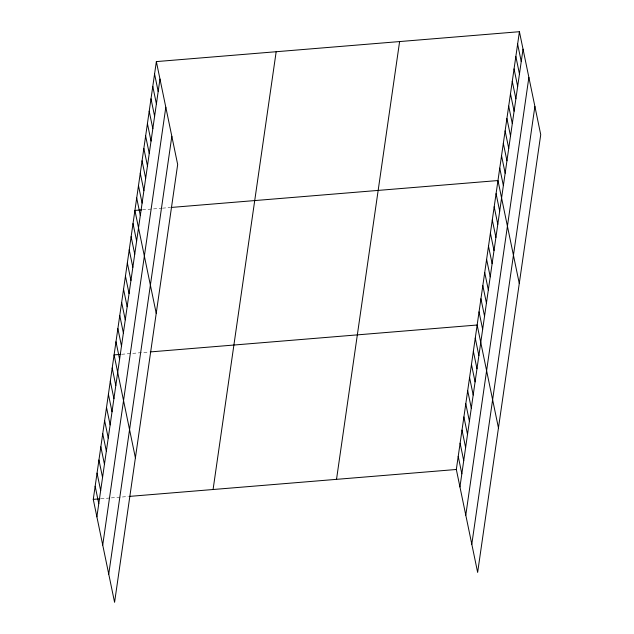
<?xml version="1.0" encoding="UTF-8"?>
<svg xmlns="http://www.w3.org/2000/svg" width="634" height="634" viewBox="0 0 634 634"><rect width="100%" height="100%" fill="white"/><g stroke="black" fill="none" stroke-linecap="round" stroke-linejoin="round"><path stroke-width="0.48" stroke-dasharray="3.17 2.38" d="M142.515 209.806L161.535 208.245M162.486 208.166L170.086 207.54M121.696 354.279L149.267 352.005M100.877 498.744L110.379 497.959M111.33 497.888L128.448 496.477"/><path stroke-width="0.95" d="M156.36 61.593L177.671 164.515L114.58 602.3L93.269 499.37L156.36 61.593L519.42 31.7L540.731 134.63L477.64 572.407L456.329 469.485L519.42 31.7M96.883 516.829L159.974 79.044M102.724 545.034L165.815 107.249M108.739 574.095L171.83 136.31M213.079 489.511L276.17 51.726M336.519 479.344L399.61 41.567M459.943 486.944L523.034 49.159M465.784 515.149L528.875 77.364M471.799 544.21L534.89 106.425M141.564 209.886L134.907 210.433L156.226 313.362M171.037 207.461L497.967 180.547L519.286 283.477M120.745 354.358L114.088 354.905L135.399 457.835M150.218 351.925L477.148 325.012L498.459 427.942M93.269 499.37L99.926 498.823M129.399 496.398L456.329 469.485M517.629 44.103L521.243 61.561M515.846 56.505L519.46 73.964M514.055 68.908L517.669 86.367M512.264 81.318L515.886 98.777M510.481 93.721L514.095 111.18M508.69 106.124L512.304 123.582M506.907 118.526L510.521 135.985M505.116 130.929L508.73 148.388M503.333 143.332L506.946 160.79M501.542 155.742L505.155 173.193M499.75 168.145L503.372 185.603M496.073 193.679L499.687 211.138M494.179 206.811L497.793 224.27M492.285 219.95L495.907 237.401M490.399 233.082L494.013 250.541M488.505 246.214L492.119 263.673M486.611 259.346L490.225 276.804M484.717 272.477L488.331 289.936M482.823 285.617L486.436 303.076M480.929 298.749L484.55 316.207M479.042 311.88L482.656 329.339M475.254 338.152L478.868 355.603M473.36 351.284L476.974 368.742M471.466 364.415L475.08 381.874M469.572 377.547L473.194 395.006M467.686 390.679L471.3 408.137M465.792 403.818L469.406 421.277M463.898 416.95L467.512 434.409M462.004 430.082L465.618 447.541M460.11 443.214L463.731 460.672M458.216 456.353L461.837 473.804M154.569 73.996L158.183 91.454M152.786 86.398L156.4 103.857M150.995 98.801L154.609 116.26M149.204 111.204L152.826 128.662M147.421 123.606L151.035 141.065M145.63 136.009L149.252 153.468M143.847 148.419L147.46 165.878M142.056 160.822L145.669 178.281M140.273 173.225L143.886 190.683M138.481 185.627L142.095 203.086M136.698 198.03L140.312 215.489M133.013 223.572L136.627 241.031M131.119 236.704L134.741 254.163M129.225 249.836L132.847 267.294M127.339 262.967L130.953 280.426M125.445 276.099L129.059 293.558M123.551 289.239L127.165 306.697M121.657 302.37L125.27 319.829M119.763 315.502L123.384 332.961M117.876 328.634L121.49 346.093M115.982 341.774L119.596 359.232M112.194 368.037L115.808 385.496M110.3 381.169L113.914 398.627M108.406 394.308L112.028 411.759M106.52 407.44L110.134 424.899M104.626 420.572L108.24 438.031M102.732 433.704L106.346 451.162M100.838 446.835L104.452 464.294M98.944 459.975L102.557 477.434M97.05 473.107L100.671 490.565M95.163 486.238L98.777 503.697"/></g></svg>
